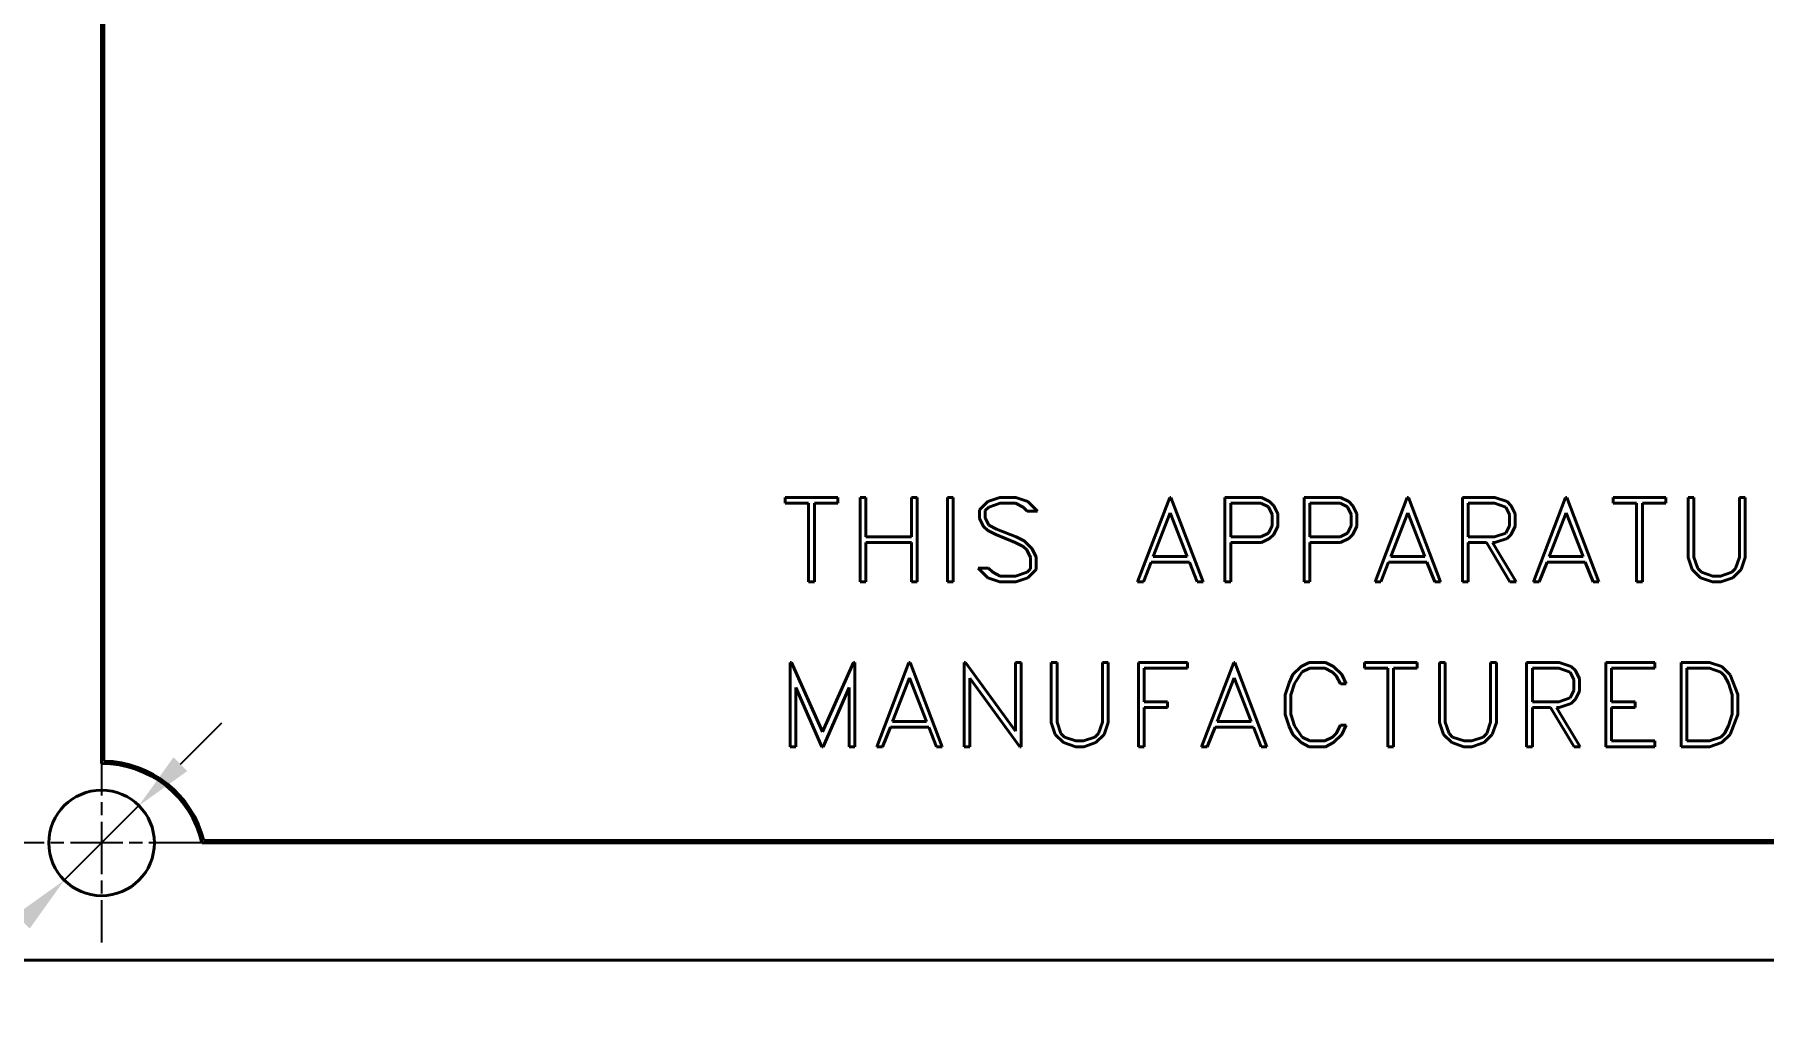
# Model space of a CAD drawing. Header units: millimetres. Extents: x 0 to 420, y 0 to 297.
# Drawn here: x 81.1 to 154.8, y 101.1 to 142.8 of the extents above; entities that cross this region are included whole.
import ezdxf

# ---------------------------------------------------------------- set-up
doc = ezdxf.new("R2010")
doc.units = ezdxf.units.MM
doc.linetypes.add('CHAIN', pattern=[0.3543, 0.2362, -0.0295, 0.0591, -0.0295])
for name, color, linetype, lineweight in [('가시적인 것(ISO)', 3, 'Continuous', 40), ('중심 표식(ISO)', 1, 'Continuous', 25), ('치수(ISO)', 2, 'Continuous', 25)]:
    doc.layers.add(name, color=color, linetype=linetype, lineweight=lineweight)
doc.styles.add('치수 텍스트_PSTEK_POSCO', font='isocp.shx')
doc.dimstyles.new('치수_PSTEK_POSCO', dxfattribs={"dimtxt": 3.5, "dimasz": 2.5, "dimexe": 2, "dimexo": 2.5, "dimgap": 1, "dimtad": 1, "dimrnd": 1e-08, "dimdsep": 46, "dimtxsty": '치수 텍스트_PSTEK_POSCO', "dimcen": 0.09, "dimdle": 10, "dimclrd": 7, "dimclre": 7, "dimclrt": 2, "dimadec": 1, "dimazin": 2, "dimtfac": 1, "dimtmove": 0, "dimatfit": 3, "dimfxl": 0, "dimtolj": 1, "dimlwd": -1, "dimlwe": -1, "dimarcsym": 0})

# ---------------------------------------------------------------- blocks, each defined once
blk = doc.blocks.new('*D27')
at = {"layer": 'Defpoints', "color": 0, "transparency": 16777216}
for p in [(85.532, 109.884), (82.35, 106.702)]:
    blk.add_point(p, dxfattribs=at)
at = {"layer": '치수(ISO)', "color": 7, "transparency": 16777216}
for p, q in [((87.299, 111.652), (89.067, 113.42)), ((85.532, 109.884), (82.35, 106.702)), ((80.582, 104.935), (64.759, 89.112))]:
    blk.add_line(p, q, dxfattribs=at)
for points in [[(87.005, 111.947), (87.594, 111.358), (85.532, 109.884)], [(80.287, 105.229), (80.877, 104.64), (82.35, 106.702)]]:
    blk.add_solid(points, dxfattribs=at)
at = {"layer": '치수(ISO)', "color": 2, "transparency": 16777216, "insert": (63.522, 91.764), "char_height": 3.5, "attachment_point": 4, "rotation": 45, "style": '치수 텍스트_PSTEK_POSCO'}
blk.add_mtext('\\A1;∅4.5', dxfattribs=at)

msp = doc.modelspace()

# ---------------------------------------------------------------- linework, layer by layer
at = {"layer": '가시적인 것(ISO)'}
for p, q in [((83.941, 214.898), (83.941, 111.688)), ((84.041, 111.787), (84.041, 214.799)), ((113.078, 123.026), (115.328, 123.026)), ((113.078, 122.782), (113.078, 123.026)), ((114.081, 122.782), (113.078, 122.782)), ((114.081, 119.433), (114.081, 122.782)), ((115.328, 122.782), (114.325, 122.782)), ((114.325, 122.782), (114.325, 119.433)), ((115.328, 123.026), (115.328, 122.782)), ((116.283, 123.026), (116.527, 123.026)), ((116.283, 119.433), (116.283, 123.026)), ((116.527, 123.026), (116.527, 121.352)), ((118.462, 123.026), (118.706, 123.026)), ((118.462, 121.352), (118.462, 123.026)), ((118.706, 123.026), (118.706, 119.433)), ((119.996, 123.026), (120.24, 123.026)), ((119.996, 119.433), (119.996, 123.026)), ((120.24, 123.026), (120.24, 119.433)), ((121.366, 122.501), (121.72, 122.852)), ((121.366, 122.14), (121.366, 122.501)), ((121.757, 122.618), (121.607, 122.468)), ((121.607, 122.468), (121.607, 122.157)), ((121.72, 122.852), (122.235, 123.026)), ((122.245, 122.782), (121.757, 122.618)), ((122.235, 123.026), (122.917, 123.026)), ((122.9, 122.782), (122.245, 122.782)), ((123.221, 122.618), (122.9, 122.782)), ((122.917, 123.026), (123.432, 122.852)), ((123.398, 122.444), (123.221, 122.618)), ((123.839, 122.444), (123.398, 122.444)), ((123.432, 122.852), (123.839, 122.444)), ((128.1, 119.433), (129.474, 123.026)), ((128.772, 120.513), (129.497, 122.378)), ((129.474, 123.026), (129.524, 123.026)), ((129.497, 122.378), (130.222, 120.513)), ((129.524, 123.026), (130.894, 119.433)), ((131.83, 123.026), (133.384, 123.026)), ((131.83, 119.433), (131.83, 123.026)), ((132.074, 122.782), (133.363, 122.782)), ((132.074, 121.352), (132.074, 122.782)), ((133.363, 122.782), (133.681, 122.625)), ((133.384, 123.026), (133.734, 122.852)), ((133.681, 122.625), (133.838, 122.307)), ((133.734, 122.852), (133.912, 122.678)), ((133.912, 122.678), (134.082, 122.327)), ((135.205, 123.026), (136.759, 123.026)), ((135.205, 119.433), (135.205, 123.026)), ((135.449, 122.782), (136.739, 122.782)), ((135.449, 121.352), (135.449, 122.782)), ((136.739, 122.782), (137.056, 122.625)), ((136.759, 123.026), (137.11, 122.852)), ((137.056, 122.625), (137.213, 122.307)), ((137.11, 122.852), (137.287, 122.678)), ((137.287, 122.678), (137.457, 122.327)), ((138.226, 119.433), (139.599, 123.026)), ((138.898, 120.513), (139.623, 122.378)), ((139.599, 123.026), (139.649, 123.026)), ((139.623, 122.378), (140.348, 120.513)), ((139.649, 123.026), (141.02, 119.433)), ((141.955, 123.026), (143.339, 123.026)), ((141.955, 119.433), (141.955, 123.026)), ((142.199, 122.782), (143.325, 122.782)), ((142.199, 121.352), (142.199, 122.782)), ((143.325, 122.782), (143.807, 122.618)), ((143.339, 123.026), (143.854, 122.852)), ((143.807, 122.618), (143.964, 122.307)), ((143.854, 122.852), (144.037, 122.678)), ((144.037, 122.678), (144.208, 122.327)), ((144.976, 119.433), (146.35, 123.026)), ((145.648, 120.513), (146.373, 122.378)), ((146.35, 123.026), (146.4, 123.026)), ((146.373, 122.378), (147.098, 120.513)), ((146.4, 123.026), (147.77, 119.433)), ((148.375, 123.026), (150.624, 123.026)), ((148.375, 122.782), (148.375, 123.026)), ((149.378, 122.782), (148.375, 122.782)), ((149.378, 119.433), (149.378, 122.782)), ((150.624, 122.782), (149.622, 122.782)), ((149.622, 122.782), (149.622, 119.433)), ((150.624, 123.026), (150.624, 122.782)), ((151.58, 123.026), (151.824, 123.026)), ((151.58, 120.469), (151.58, 123.026)), ((151.824, 123.026), (151.824, 120.483)), ((153.759, 123.026), (154.003, 123.026)), ((153.759, 120.483), (153.759, 123.026)), ((154.003, 123.026), (154.003, 120.469)), ((121.54, 121.793), (121.366, 122.14)), ((121.717, 121.616), (121.54, 121.793)), ((121.607, 122.157), (121.767, 121.843)), ((122.058, 121.448), (121.717, 121.616)), ((121.767, 121.843), (122.088, 121.682)), ((122.088, 121.682), (122.927, 121.345)), ((133.838, 121.826), (133.681, 121.509)), ((133.838, 122.307), (133.838, 121.826)), ((134.082, 121.806), (133.912, 121.455)), ((134.082, 122.327), (134.082, 121.806)), ((137.213, 121.826), (137.056, 121.509)), ((137.213, 122.307), (137.213, 121.826)), ((137.457, 121.806), (137.287, 121.455)), ((137.457, 122.327), (137.457, 121.806)), ((143.964, 121.826), (143.807, 121.515)), ((143.964, 122.307), (143.964, 121.826)), ((144.208, 121.806), (144.037, 121.455)), ((144.208, 122.327), (144.208, 121.806)), ((116.527, 121.352), (118.462, 121.352)), ((116.527, 121.108), (116.527, 119.433)), ((118.462, 121.108), (116.527, 121.108)), ((118.462, 119.433), (118.462, 121.108)), ((122.89, 121.114), (122.058, 121.448)), ((123.221, 120.944), (122.89, 121.114)), ((122.927, 121.345), (123.268, 121.181)), ((123.378, 120.79), (123.221, 120.944)), ((123.268, 121.181), (123.615, 120.834)), ((133.363, 121.352), (132.074, 121.352)), ((132.074, 121.108), (132.074, 119.433)), ((133.384, 121.108), (132.074, 121.108)), ((133.681, 121.509), (133.363, 121.352)), ((133.734, 121.281), (133.384, 121.108)), ((133.912, 121.455), (133.734, 121.281)), ((136.739, 121.352), (135.449, 121.352)), ((135.449, 121.108), (135.449, 119.433)), ((136.759, 121.108), (135.449, 121.108)), ((137.056, 121.509), (136.739, 121.352)), ((137.11, 121.281), (136.759, 121.108)), ((137.287, 121.455), (137.11, 121.281)), ((143.325, 121.352), (142.199, 121.352)), ((142.199, 121.108), (142.199, 119.433)), ((142.975, 121.108), (142.199, 121.108)), ((143.98, 119.433), (142.975, 121.108)), ((143.235, 121.108), (144.238, 119.433)), ((143.339, 121.108), (143.235, 121.108)), ((143.807, 121.515), (143.325, 121.352)), ((143.854, 121.281), (143.339, 121.108)), ((144.037, 121.455), (143.854, 121.281)), ((123.542, 120.466), (123.378, 120.79)), ((123.542, 119.991), (123.542, 120.466)), ((123.615, 120.834), (123.786, 120.486)), ((123.786, 120.486), (123.786, 119.958)), ((128.682, 120.269), (128.351, 119.433)), ((130.316, 120.269), (128.682, 120.269)), ((130.222, 120.513), (128.772, 120.513)), ((130.647, 119.433), (130.316, 120.269)), ((138.807, 120.269), (138.476, 119.433)), ((140.441, 120.269), (138.807, 120.269)), ((140.348, 120.513), (138.898, 120.513)), ((140.772, 119.433), (140.441, 120.269)), ((145.558, 120.269), (145.227, 119.433)), ((147.192, 120.269), (145.558, 120.269)), ((147.098, 120.513), (145.648, 120.513)), ((147.523, 119.433), (147.192, 120.269)), ((151.75, 119.955), (151.58, 120.469)), ((151.824, 120.483), (151.988, 119.995)), ((153.595, 119.995), (153.759, 120.483)), ((154.003, 120.469), (153.829, 119.955)), ((114.325, 119.433), (114.081, 119.433)), ((116.527, 119.433), (116.283, 119.433)), ((118.706, 119.433), (118.462, 119.433)), ((120.24, 119.433), (119.996, 119.433)), ((121.313, 120.015), (121.754, 120.015)), ((121.72, 119.607), (121.313, 120.015)), ((122.235, 119.433), (121.72, 119.607)), ((121.754, 120.015), (121.931, 119.841)), ((121.931, 119.841), (122.252, 119.677)), ((122.917, 119.433), (122.235, 119.433)), ((122.252, 119.677), (122.904, 119.677)), ((122.904, 119.677), (123.391, 119.841)), ((123.432, 119.607), (122.917, 119.433)), ((123.391, 119.841), (123.542, 119.991)), ((123.786, 119.958), (123.432, 119.607)), ((128.351, 119.433), (128.1, 119.433)), ((130.894, 119.433), (130.647, 119.433)), ((132.074, 119.433), (131.83, 119.433)), ((135.449, 119.433), (135.205, 119.433)), ((138.476, 119.433), (138.226, 119.433)), ((141.02, 119.433), (140.772, 119.433)), ((142.199, 119.433), (141.955, 119.433)), ((144.238, 119.433), (143.98, 119.433)), ((145.227, 119.433), (144.976, 119.433)), ((147.77, 119.433), (147.523, 119.433)), ((149.622, 119.433), (149.378, 119.433)), ((152.101, 119.607), (151.75, 119.955)), ((151.988, 119.995), (152.138, 119.841)), ((152.619, 119.433), (152.101, 119.607)), ((152.138, 119.841), (152.629, 119.677)), ((152.963, 119.433), (152.619, 119.433)), ((152.629, 119.677), (152.953, 119.677)), ((152.953, 119.677), (153.441, 119.841)), ((153.481, 119.607), (152.963, 119.433)), ((153.441, 119.841), (153.595, 119.995)), ((153.829, 119.955), (153.481, 119.607)), ((113.292, 115.991), (113.353, 115.991)), ((113.292, 112.398), (113.292, 115.991)), ((113.353, 115.991), (114.673, 113.033)), ((114.673, 113.033), (115.989, 115.991)), ((115.989, 115.991), (116.049, 115.991)), ((116.049, 115.991), (116.049, 112.398)), ((116.985, 112.398), (118.359, 115.991)), ((118.359, 115.991), (118.409, 115.991)), ((118.409, 115.991), (119.779, 112.398)), ((120.715, 115.991), (120.771, 115.991)), ((120.715, 112.398), (120.715, 115.991)), ((120.771, 115.991), (122.894, 113.06)), ((122.894, 115.991), (123.137, 115.991)), ((122.894, 113.06), (122.894, 115.991)), ((123.137, 115.991), (123.137, 112.398)), ((124.427, 115.991), (124.671, 115.991)), ((124.427, 113.434), (124.427, 115.991)), ((124.671, 115.991), (124.671, 113.448)), ((126.606, 115.991), (126.85, 115.991)), ((126.606, 113.448), (126.606, 115.991)), ((126.85, 115.991), (126.85, 113.434)), ((128.14, 115.991), (130.226, 115.991)), ((128.14, 112.398), (128.14, 115.991)), ((130.226, 115.747), (128.384, 115.747)), ((128.384, 115.747), (128.384, 114.317)), ((130.226, 115.991), (130.226, 115.747)), ((130.827, 112.398), (132.201, 115.991)), ((132.201, 115.991), (132.251, 115.991)), ((132.251, 115.991), (133.621, 112.398)), ((134.73, 115.476), (135.075, 115.817)), ((135.075, 115.817), (135.422, 115.991)), ((135.442, 115.747), (135.121, 115.59)), ((135.422, 115.991), (136.111, 115.991)), ((136.094, 115.747), (135.442, 115.747)), ((136.411, 115.583), (136.094, 115.747)), ((136.111, 115.991), (136.461, 115.817)), ((136.461, 115.817), (136.806, 115.473)), ((137.771, 115.991), (140.02, 115.991)), ((137.771, 115.747), (137.771, 115.991)), ((138.774, 115.747), (137.771, 115.747)), ((138.774, 112.398), (138.774, 115.747)), ((140.02, 115.747), (139.018, 115.747)), ((139.018, 115.747), (139.018, 112.398)), ((140.02, 115.991), (140.02, 115.747)), ((140.976, 115.991), (141.22, 115.991)), ((140.976, 113.434), (140.976, 115.991)), ((141.22, 115.991), (141.22, 113.448)), ((143.155, 115.991), (143.399, 115.991)), ((143.155, 113.448), (143.155, 115.991)), ((143.399, 115.991), (143.399, 113.434)), ((144.689, 115.991), (146.073, 115.991)), ((144.689, 112.398), (144.689, 115.991)), ((144.933, 115.747), (146.059, 115.747)), ((144.933, 114.317), (144.933, 115.747)), ((146.059, 115.747), (146.54, 115.583)), ((146.073, 115.991), (146.587, 115.817)), ((146.587, 115.817), (146.771, 115.643)), ((148.064, 115.991), (150.15, 115.991)), ((148.064, 112.398), (148.064, 115.991)), ((148.308, 115.747), (148.308, 114.317)), ((150.15, 115.747), (148.308, 115.747)), ((150.15, 115.991), (150.15, 115.747)), ((151.276, 115.991), (152.492, 115.991)), ((151.276, 112.398), (151.276, 115.991)), ((151.52, 115.747), (152.482, 115.747)), ((151.52, 112.642), (151.52, 115.747)), ((152.482, 115.747), (152.97, 115.583)), ((152.492, 115.991), (153.01, 115.817)), ((153.01, 115.817), (153.361, 115.47)), ((117.657, 113.478), (118.382, 115.343)), ((118.382, 115.343), (119.107, 113.478)), ((120.959, 115.329), (120.959, 112.398)), ((123.081, 112.398), (120.959, 115.329)), ((131.499, 113.478), (132.224, 115.343)), ((132.224, 115.343), (132.949, 113.478)), ((134.389, 114.617), (134.563, 115.129)), ((134.563, 115.129), (134.73, 115.476)), ((134.797, 115.095), (134.633, 114.607)), ((135.121, 115.59), (134.797, 115.095)), ((136.572, 115.426), (136.411, 115.583)), ((136.749, 115.075), (136.572, 115.426)), ((137.003, 115.075), (136.749, 115.075)), ((136.806, 115.473), (137.003, 115.075)), ((146.54, 115.583), (146.697, 115.272)), ((146.697, 115.272), (146.697, 114.791)), ((146.771, 115.643), (146.941, 115.292)), ((146.941, 115.292), (146.941, 114.771)), ((152.97, 115.583), (153.124, 115.426)), ((153.124, 115.426), (153.291, 115.102)), ((153.291, 115.102), (153.455, 114.607)), ((153.361, 115.47), (153.699, 114.621)), ((113.536, 114.931), (113.536, 112.398)), ((114.646, 112.398), (113.536, 114.931)), ((115.805, 114.931), (114.696, 112.398)), ((115.805, 112.398), (115.805, 114.931)), ((128.384, 114.317), (129.387, 114.317)), ((129.387, 114.317), (129.387, 114.073)), ((134.389, 113.772), (134.389, 114.617)), ((134.633, 114.607), (134.633, 113.782)), ((146.059, 114.317), (144.933, 114.317)), ((146.54, 114.48), (146.059, 114.317)), ((146.587, 114.246), (146.073, 114.073)), ((146.697, 114.791), (146.54, 114.48)), ((146.771, 114.42), (146.587, 114.246)), ((146.941, 114.771), (146.771, 114.42)), ((148.308, 114.317), (149.311, 114.317)), ((149.311, 114.317), (149.311, 114.073)), ((153.455, 114.607), (153.455, 113.782)), ((153.699, 114.621), (153.699, 113.769)), ((128.384, 114.073), (128.384, 112.398)), ((129.387, 114.073), (128.384, 114.073)), ((134.563, 113.261), (134.389, 113.772)), ((134.633, 113.782), (134.797, 113.294)), ((144.933, 114.073), (144.933, 112.398)), ((145.708, 114.073), (144.933, 114.073)), ((146.714, 112.398), (145.708, 114.073)), ((145.969, 114.073), (146.971, 112.398)), ((146.073, 114.073), (145.969, 114.073)), ((148.308, 114.073), (148.308, 112.642)), ((149.311, 114.073), (148.308, 114.073)), ((153.455, 113.782), (153.291, 113.287)), ((153.699, 113.769), (153.361, 112.92)), ((117.567, 113.234), (117.236, 112.398)), ((119.201, 113.234), (117.567, 113.234)), ((119.107, 113.478), (117.657, 113.478)), ((119.532, 112.398), (119.201, 113.234)), ((124.598, 112.92), (124.427, 113.434)), ((124.949, 112.572), (124.598, 112.92)), ((124.671, 113.448), (124.835, 112.96)), ((124.835, 112.96), (124.986, 112.806)), ((124.986, 112.806), (125.477, 112.642)), ((125.801, 112.642), (126.289, 112.806)), ((126.289, 112.806), (126.443, 112.96)), ((126.676, 112.92), (126.329, 112.572)), ((126.443, 112.96), (126.606, 113.448)), ((126.85, 113.434), (126.676, 112.92)), ((131.409, 113.234), (131.078, 112.398)), ((133.043, 113.234), (131.409, 113.234)), ((132.949, 113.478), (131.499, 113.478)), ((133.374, 112.398), (133.043, 113.234)), ((134.73, 112.913), (134.563, 113.261)), ((135.075, 112.572), (134.73, 112.913)), ((134.797, 113.294), (135.121, 112.803)), ((135.121, 112.803), (135.442, 112.642)), ((136.094, 112.642), (136.411, 112.806)), ((136.411, 112.806), (136.572, 112.963)), ((136.806, 112.916), (136.461, 112.572)), ((136.572, 112.963), (136.749, 113.314)), ((136.749, 113.314), (137.003, 113.314)), ((137.003, 113.314), (136.806, 112.916)), ((141.147, 112.92), (140.976, 113.434)), ((141.498, 112.572), (141.147, 112.92)), ((141.22, 113.448), (141.384, 112.96)), ((141.384, 112.96), (141.534, 112.806)), ((141.534, 112.806), (142.026, 112.642)), ((142.35, 112.642), (142.838, 112.806)), ((142.838, 112.806), (142.991, 112.96)), ((143.225, 112.92), (142.878, 112.572)), ((142.991, 112.96), (143.155, 113.448)), ((143.399, 113.434), (143.225, 112.92)), ((152.97, 112.806), (152.482, 112.642)), ((153.124, 112.963), (152.97, 112.806)), ((153.361, 112.92), (153.01, 112.572)), ((153.291, 113.287), (153.124, 112.963)), ((113.536, 112.398), (113.292, 112.398)), ((114.696, 112.398), (114.646, 112.398)), ((116.049, 112.398), (115.805, 112.398)), ((117.236, 112.398), (116.985, 112.398)), ((119.779, 112.398), (119.532, 112.398)), ((120.959, 112.398), (120.715, 112.398)), ((123.137, 112.398), (123.081, 112.398)), ((125.467, 112.398), (124.949, 112.572)), ((125.811, 112.398), (125.467, 112.398)), ((125.477, 112.642), (125.801, 112.642)), ((126.329, 112.572), (125.811, 112.398)), ((128.384, 112.398), (128.14, 112.398)), ((131.078, 112.398), (130.827, 112.398)), ((133.621, 112.398), (133.374, 112.398)), ((135.422, 112.398), (135.075, 112.572)), ((136.111, 112.398), (135.422, 112.398)), ((135.442, 112.642), (136.094, 112.642)), ((136.461, 112.572), (136.111, 112.398)), ((139.018, 112.398), (138.774, 112.398)), ((142.016, 112.398), (141.498, 112.572)), ((142.36, 112.398), (142.016, 112.398)), ((142.026, 112.642), (142.35, 112.642)), ((142.878, 112.572), (142.36, 112.398)), ((144.933, 112.398), (144.689, 112.398)), ((146.971, 112.398), (146.714, 112.398)), ((150.15, 112.398), (148.064, 112.398)), ((148.308, 112.642), (150.15, 112.642)), ((150.15, 112.642), (150.15, 112.398)), ((152.492, 112.398), (151.276, 112.398)), ((152.482, 112.642), (151.52, 112.642)), ((153.01, 112.572), (152.492, 112.398)), ((229.854, 108.393), (88.299, 108.393)), ((88.22, 108.293), (229.932, 108.293)), ((238.941, 103.293), (78.941, 103.293))]:
    msp.add_line(p, q, dxfattribs=at)
msp.add_circle((83.941, 108.293), 2.25, dxfattribs=at)
for radius, start, end in [(4.395, 13.15164, 90), (4.495, 14.16493, 88.72525)]:
    msp.add_arc((83.941, 107.293), radius, start, end, dxfattribs=at)
at = {"layer": '중심 표식(ISO)', "linetype": 'CHAIN', "ltscale": 9.445163}
for p, q in [((83.941, 112.543), (83.941, 104.043)), ((88.191, 108.293), (79.691, 108.293))]:
    msp.add_line(p, q, dxfattribs=at)

# ---------------------------------------------------------------- dimensions: what is measured, and where the dimension line sits
at = {"layer": '치수(ISO)', "color": 7}
dim = msp.add_diameter_dim_2p(p1=(85.532, 109.884), p2=(82.35, 106.702), dimstyle='치수_PSTEK_POSCO', override={"dimdec": 2, "dimlfac": 1, "dimtp": 0, "dimtm": 0, "dimtdec": 2, "dimatfit": 2}, dxfattribs=at)
dim.commit()
dim.dimension.update_dxf_attribs({"geometry": '*D27', "text_midpoint": (68.487, 92.84), "dimtype": 163})

doc.saveas('drawing.dxf')
